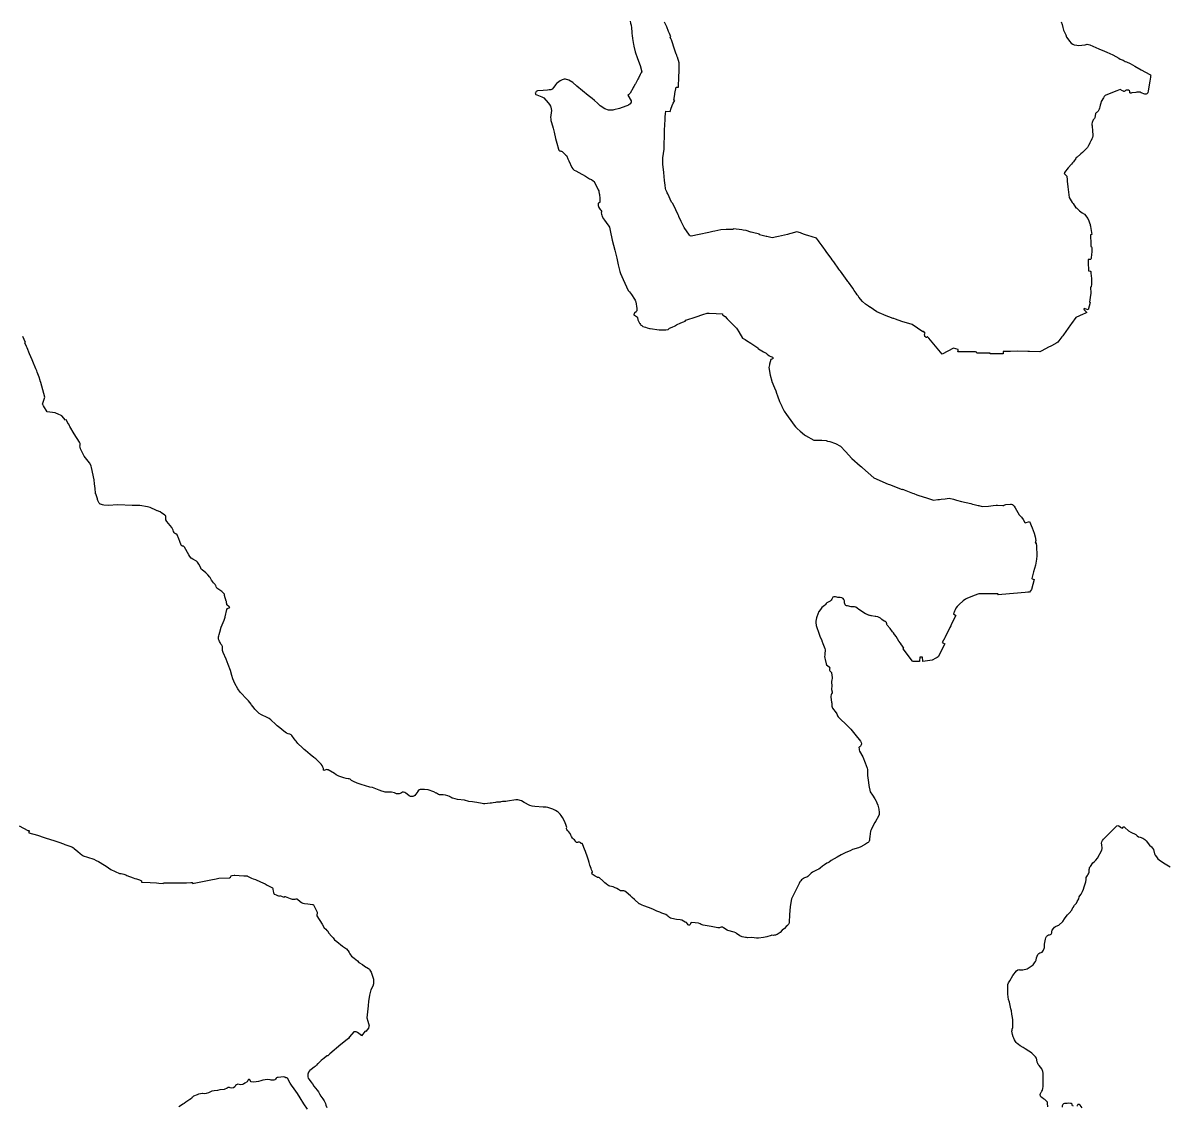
# Model space of a CAD drawing. Header units: inches. Extents: x 1341578 to 1502124, y 557203 to 748561.
# Drawn here: x 1455750 to 1460278, y 577115 to 581395 of the extents above; entities that cross this region are included whole.
import ezdxf

# ---------------------------------------------------------------- set-up
doc = ezdxf.new("R2010")
doc.units = ezdxf.units.IN
doc.header["$MEASUREMENT"] = 0
doc.layers.add('Zipcode', color=7, linetype='Continuous')

msp = doc.modelspace()

# ---------------------------------------------------------------- linework, layer by layer
at = {"layer": 'Zipcode'}
for points in [[(1458148.3, 581401.7), (1458150.2, 581393.3), (1458151.5, 581389.2), (1458153, 581385.9), (1458153.5, 581376), (1458155.3, 581358.8), (1458155.9, 581353.6), (1458156.8, 581345.1), (1458158.1, 581333.3), (1458162.3, 581309.9), (1458163.4, 581303.8), (1458163.7, 581302.4), (1458168.1, 581280.4), (1458177.2, 581253.8), (1458187.7, 581227.1), (1458194.3, 581202), (1458194, 581199.7), (1458193, 581198.1), (1458190.9, 581196.2), (1458190.6, 581196), (1458188.1, 581190.8), (1458181.3, 581176.4), (1458179.2, 581172.6), (1458169.2, 581153.5), (1458168.9, 581153), (1458163.8, 581144.1), (1458160.9, 581139.1), (1458160.8, 581138.9), (1458148.7, 581117.7), (1458144.8, 581113.6), (1458143.1, 581111.5), (1458141.9, 581110.7), (1458140.7, 581110), (1458140.1, 581109.4), (1458140.1, 581108.8), (1458152.2, 581087.1), (1458152.6, 581085.5), (1458152.5, 581084), (1458152.2, 581081.5), (1458152.2, 581080.8), (1458151.9, 581080.1), (1458151.5, 581079.3), (1458151.4, 581079), (1458148.9, 581074.9), (1458147.8, 581073.7), (1458143.4, 581070.6), (1458141.2, 581069.6), (1458140.1, 581069.1), (1458139.7, 581068.9), (1458131.3, 581065.3), (1458106.8, 581056.8), (1458083.9, 581051.3), (1458080.8, 581050.6), (1458074.7, 581049.5), (1458071.8, 581049.5), (1458065.8, 581049.7), (1458062.5, 581049.9), (1458048.4, 581055.8), (1458030.3, 581067.6), (1458025.6, 581072.2), (1458019.7, 581078), (1458008.5, 581088.3), (1457998.5, 581095.7), (1457982.4, 581107.7), (1457938.4, 581145.5), (1457922.7, 581158.8), (1457906.8, 581168.4), (1457893.7, 581172.6), (1457888, 581172.4), (1457884.3, 581171.5), (1457880.4, 581170), (1457877.3, 581168.8), (1457872.5, 581166.2), (1457866.8, 581162.5), (1457861.3, 581158), (1457857.3, 581154.8), (1457853.7, 581150.2), (1457847.8, 581141.6), (1457840.8, 581133.7), (1457838.6, 581131.9), (1457835.3, 581130.7), (1457829.1, 581130.2), (1457821.7, 581129.5), (1457805, 581128.1), (1457783.1, 581126.6), (1457780.3, 581125.7), (1457777.9, 581124.4), (1457775.5, 581121.3), (1457774.4, 581119.2), (1457774.1, 581117), (1457774.2, 581116), (1457774.4, 581114.8), (1457774.5, 581113.6), (1457775.7, 581111.5), (1457779.7, 581110.1), (1457799.9, 581103.1), (1457807.3, 581099.1), (1457824.2, 581078.9), (1457830, 581072), (1457833.6, 581066.1), (1457835.3, 581061.6), (1457836.8, 581055.3), (1457837.7, 581048.8), (1457836.6, 581039.3), (1457834.6, 581021), (1457834.7, 581016), (1457835.6, 581009.7), (1457837.8, 581001.9), (1457844.4, 580978.6), (1457848.1, 580963.4), (1457853.6, 580938.7), (1457858.9, 580919.5), (1457866.1, 580896.4), (1457867.4, 580892.2), (1457869.1, 580889.9), (1457872, 580888.8), (1457874.2, 580888.6), (1457877, 580888.5), (1457880, 580886.6), (1457889.6, 580877.5), (1457893.6, 580873.7), (1457896.8, 580870.8), (1457898.4, 580868), (1457902.8, 580858.2), (1457906.6, 580849.6), (1457918.6, 580823.6), (1457922.2, 580818.7), (1457924.5, 580815.9), (1457927.9, 580813.6), (1457934, 580809.9), (1457946.6, 580804.2), (1457972, 580789.3), (1457988.4, 580778.8), (1457995.6, 580775.5), (1458002.7, 580771.3), (1458005.2, 580768.8), (1458008.7, 580762.9), (1458021.8, 580735.7), (1458024.4, 580731.3), (1458024.7, 580730.9), (1458025.3, 580728.1), (1458026.9, 580720.1), (1458027, 580718.8), (1458028.7, 580699.4), (1458029.5, 580690.1), (1458029.2, 580686), (1458028.3, 580684.8), (1458028.1, 580684.7), (1458026.6, 580684.1), (1458022.8, 580682.7), (1458022.2, 580680), (1458022.3, 580672.8), (1458023.2, 580668.9), (1458024.5, 580665.1), (1458027, 580661.2), (1458029.9, 580657.8), (1458033.1, 580654.4), (1458034.9, 580651.6), (1458035.5, 580649.2), (1458035.3, 580647.2), (1458034.8, 580644.1), (1458035.8, 580639.3), (1458037, 580634.7), (1458038.7, 580630.5), (1458043.9, 580621.1), (1458047.3, 580615.3), (1458054.2, 580606.2), (1458064.6, 580591.9), (1458066.7, 580587.8), (1458068.8, 580581.7), (1458070.2, 580575.3), (1458078.1, 580537), (1458088.2, 580497), (1458095.9, 580465.4), (1458101.7, 580439.1), (1458107.5, 580413.3), (1458110, 580404.3), (1458120.9, 580380.7), (1458133.8, 580352.5), (1458140.9, 580337.9), (1458145.5, 580331.9), (1458153.4, 580322.1), (1458166, 580303.6), (1458168.2, 580299.6), (1458169.7, 580296.1), (1458170.6, 580292.6), (1458174.6, 580266.6), (1458175.3, 580258.4), (1458174.5, 580256.6), (1458174, 580255.3), (1458172.5, 580253.4), (1458167.5, 580249.7), (1458165.9, 580248.3), (1458164.9, 580247.7), (1458164, 580245.4), (1458163.5, 580242.6), (1458163.5, 580241.5), (1458164.1, 580240.6), (1458165.3, 580240.1), (1458169.4, 580237.6), (1458173.9, 580235.2), (1458175.6, 580233.9), (1458176.4, 580233.3), (1458176.7, 580232.6), (1458177.4, 580230.3), (1458179.3, 580221.7), (1458186.1, 580208.6), (1458186.3, 580208.2), (1458186.9, 580207.3), (1458189.2, 580203.8), (1458191.4, 580201.1), (1458194.2, 580199.2), (1458199.2, 580196), (1458209.1, 580192.6), (1458215.7, 580190.6), (1458225.1, 580187.7), (1458228.2, 580186.8), (1458263, 580181.9), (1458285.8, 580181.9), (1458289.4, 580181.9), (1458298.2, 580183.3), (1458298.5, 580183.5), (1458301.3, 580186.6), (1458304.7, 580189), (1458315.1, 580192.7), (1458326.1, 580198.1), (1458327.2, 580198.7), (1458332, 580201.4), (1458337.6, 580204.4), (1458343.3, 580207.6), (1458348.4, 580209.5), (1458359.9, 580213.7), (1458365.6, 580215.8), (1458368.8, 580220.1), (1458408.9, 580233.6), (1458436.4, 580242.6), (1458453.2, 580247.4), (1458460.6, 580248.6), (1458488, 580246.1), (1458513.3, 580244.9), (1458513.1, 580241.5), (1458517.4, 580239.4), (1458523.4, 580234.5), (1458532.4, 580225.6), (1458549.3, 580208.8), (1458567.7, 580190), (1458568.7, 580188.4), (1458571.3, 580184.4), (1458577.6, 580174.8), (1458593, 580149.9), (1458602.5, 580143.9), (1458607.9, 580140.4), (1458625.6, 580129.1), (1458653.4, 580110.5), (1458652.6, 580108.1), (1458656, 580106.7), (1458675.4, 580095.2), (1458686.3, 580090.1), (1458690.2, 580086.1), (1458696.8, 580081.2), (1458699.3, 580079.4), (1458699.4, 580079.3), (1458700.6, 580078.5), (1458708.7, 580075.2), (1458711.2, 580073.9), (1458712, 580072.9), (1458712.4, 580071.3), (1458712.3, 580068.8), (1458711.8, 580067.6), (1458711.2, 580067.1), (1458708.1, 580066), (1458705.4, 580065.3), (1458704.7, 580064.5), (1458699.6, 580046.8), (1458698.8, 580043.9), (1458697.2, 580038), (1458695.9, 580033), (1458702.1, 580002.6), (1458708.5, 579979.8), (1458708.8, 579978.6), (1458719.5, 579953.5), (1458724.2, 579940.7), (1458727.2, 579932.5), (1458730.9, 579921.4), (1458739.3, 579898.9), (1458748.4, 579880.5), (1458748.5, 579879.9), (1458756.7, 579861.3), (1458766.1, 579848.2), (1458790.2, 579814.7), (1458796.5, 579805.3), (1458801.4, 579799.5), (1458808.6, 579792.1), (1458819.7, 579781.3), (1458837.2, 579767), (1458841.4, 579764.4), (1458873.8, 579746.3), (1458905.5, 579745.9), (1458922.8, 579744.3), (1458928.1, 579742.9), (1458937, 579740.6), (1458960.2, 579732.7), (1458979.1, 579722.4), (1458999.2, 579701.2), (1459024.8, 579674.1), (1459057.5, 579645.2), (1459062, 579641.2), (1459066.7, 579637.1), (1459066.8, 579637), (1459111.3, 579598.1), (1459168, 579572.9), (1459172.8, 579570.9), (1459223.8, 579550.9), (1459225.1, 579552.9), (1459228.3, 579551.7), (1459231.5, 579550.4), (1459263.6, 579537.3), (1459268.9, 579535.2), (1459280.7, 579530.4), (1459309.6, 579521), (1459315, 579519.3), (1459318.8, 579518.1), (1459347.2, 579508.6), (1459364.5, 579511.4), (1459367.9, 579511.8), (1459370.7, 579512.2), (1459377.3, 579513.1), (1459392.7, 579515), (1459408.9, 579517.7), (1459426.5, 579512.6), (1459438.3, 579509.2), (1459457.6, 579503.6), (1459494.3, 579495.7), (1459501.6, 579494), (1459507.8, 579492.5), (1459524.1, 579488.6), (1459526.4, 579488), (1459539.6, 579484.5), (1459564.8, 579485.3), (1459582.1, 579487.5), (1459594.3, 579489.1), (1459595, 579489.1), (1459600, 579488.9), (1459620.6, 579488.1), (1459624.6, 579488.2), (1459626.6, 579488.9), (1459629.2, 579490.6), (1459633, 579492.2), (1459651, 579493.9), (1459654.4, 579493.5), (1459658.4, 579492), (1459658.5, 579491.9), (1459661.8, 579489.4), (1459665.6, 579485.2), (1459669.4, 579479.1), (1459674.9, 579469.4), (1459685.5, 579451.9), (1459695, 579442.3), (1459700.9, 579433.1), (1459707.2, 579420.8), (1459709.7, 579419.3), (1459726.1, 579424.6), (1459736.3, 579400.4), (1459744.5, 579378.3), (1459748.1, 579364.5), (1459750.7, 579349.9), (1459748.9, 579340.5), (1459752.1, 579340.3), (1459753.3, 579325.6), (1459753.9, 579318.9), (1459755.4, 579299.9), (1459755.2, 579289), (1459754.2, 579276.5), (1459749.7, 579252.9), (1459742.3, 579226), (1459740.8, 579220.7), (1459734.9, 579199.2), (1459736.3, 579198.8), (1459745, 579196), (1459734.6, 579155.9), (1459726.3, 579146.1), (1459719.1, 579145.5), (1459709.6, 579144.6), (1459617.6, 579136.2), (1459604.2, 579134.6), (1459601.7, 579138.7), (1459571, 579138.7), (1459566.1, 579138.7), (1459526.2, 579138.8), (1459507.5, 579131.9), (1459498.8, 579128.7), (1459494.9, 579127.2), (1459478.5, 579121.2), (1459473.6, 579118.7), (1459464.7, 579112), (1459448.7, 579096.6), (1459440.6, 579088.7), (1459435.8, 579082.5), (1459432.7, 579075.6), (1459430.6, 579071.1), (1459425.6, 579060.2), (1459435.2, 579053.6), (1459418.6, 579020), (1459415.3, 579013.1), (1459411.8, 579006.1), (1459392.9, 578968.3), (1459391.2, 578964.9), (1459381.9, 578946.4), (1459386.8, 578944.2), (1459391.7, 578941.8), (1459365.1, 578890.1), (1459361.6, 578888.1), (1459356.3, 578885), (1459342.4, 578877.1), (1459304.9, 578872.4), (1459304.9, 578872.4), (1459304.8, 578873.3), (1459304.8, 578873.3), (1459303.6, 578889), (1459302.7, 578888.9), (1459292.8, 578888.8), (1459292.2, 578873), (1459292.1, 578871.6), (1459291.8, 578871.6), (1459266.3, 578871.9), (1459264.2, 578872.6), (1459227.3, 578922.4), (1459228.9, 578924.1), (1459229.5, 578924.8), (1459224, 578931.9), (1459218.2, 578941.8), (1459217.5, 578942.6), (1459216.5, 578943.9), (1459209.9, 578952.2), (1459199.4, 578971.1), (1459194.3, 578977.7), (1459193.4, 578978.9), (1459189.1, 578984.4), (1459188.8, 578984.9), (1459188.4, 578985.3), (1459185.5, 578989.2), (1459176, 579002.1), (1459164.3, 579014.9), (1459162.7, 579017.6), (1459162.6, 579020.4), (1459162.4, 579021.5), (1459162, 579023.6), (1459160.9, 579026.4), (1459160, 579027.1), (1459158.5, 579028.3), (1459157.5, 579029.1), (1459157.1, 579029.3), (1459152.6, 579030.9), (1459143.3, 579038.1), (1459137.4, 579042.4), (1459132.1, 579046.1), (1459127.4, 579048.6), (1459118.8, 579049.8), (1459118.3, 579049.8), (1459116.3, 579050.1), (1459102.1, 579052.3), (1459100.5, 579052.5), (1459097.2, 579053.1), (1459095.7, 579053.3), (1459092.2, 579054.4), (1459090.3, 579054.9), (1459081.7, 579058.5), (1459078.6, 579059.8), (1459051.7, 579077.7), (1459051.6, 579077.8), (1459045.6, 579082.8), (1459040.3, 579086), (1459034.7, 579087.6), (1459033.5, 579087.6), (1459022.1, 579088.1), (1459021.3, 579088.1), (1459007.8, 579091.5), (1459003.2, 579092.1), (1459000.3, 579093.5), (1458997.9, 579095.8), (1458997.8, 579096.1), (1458996.7, 579099.5), (1458995.9, 579104.2), (1458994.8, 579111), (1458993.2, 579116.9), (1458989.6, 579121.1), (1458985.4, 579123.6), (1458978.4, 579125.3), (1458974.7, 579124.8), (1458969.6, 579124.4), (1458965.1, 579126.3), (1458959.8, 579127.5), (1458953.4, 579127.3), (1458950, 579126.3), (1458947.8, 579123.2), (1458946, 579118.1), (1458943.2, 579113.5), (1458938.9, 579110.2), (1458936.2, 579108.4), (1458925.1, 579103.5), (1458922.6, 579100.3), (1458920.7, 579096.4), (1458920, 579095.8), (1458916.9, 579093.1), (1458911, 579089.7), (1458906.4, 579085.1), (1458893.5, 579068.6), (1458892.8, 579067.7), (1458890.9, 579062.1), (1458885.1, 579044.9), (1458882.4, 579031.1), (1458882.2, 579023.7), (1458882.9, 579017.2), (1458883.4, 579013.4), (1458894.9, 578979.8), (1458898.5, 578971.4), (1458905.8, 578954.2), (1458906.2, 578953.2), (1458909.9, 578943.2), (1458918.1, 578923.5), (1458919, 578917.5), (1458919.2, 578913.4), (1458919.1, 578910.5), (1458918.3, 578907), (1458917.4, 578896.7), (1458917, 578892), (1458918, 578884.9), (1458918.7, 578879.6), (1458922.5, 578862.5), (1458924.6, 578858.8), (1458929.2, 578855.2), (1458934.5, 578851.1), (1458935.7, 578849.7), (1458936.8, 578848.4), (1458936.9, 578846.8), (1458937, 578845.7), (1458936.5, 578842.7), (1458936, 578839.6), (1458936.2, 578837.1), (1458937.7, 578835.1), (1458940.6, 578832.7), (1458941.8, 578831.5), (1458942.6, 578830.7), (1458944.5, 578826.6), (1458946.2, 578808.2), (1458946.3, 578804.5), (1458945.4, 578799.7), (1458944.4, 578792.6), (1458944.4, 578787.6), (1458945.1, 578778.9), (1458944.4, 578760.4), (1458944.9, 578758.3), (1458946, 578755.3), (1458946.4, 578752.5), (1458946.1, 578748.1), (1458944.7, 578743.7), (1458943.4, 578740), (1458941.6, 578735.3), (1458940.9, 578730.6), (1458944.3, 578711.6), (1458945.1, 578706.6), (1458945.3, 578701.3), (1458945.8, 578695.1), (1458948.6, 578687.3), (1458963, 578668.7), (1458965.2, 578664.5), (1458966.5, 578660.7), (1458967.4, 578657.3), (1458967.8, 578656.8), (1458970.3, 578653.5), (1458974.7, 578649.3), (1458976.9, 578647.2), (1459003.6, 578621.3), (1459020.1, 578604.8), (1459036, 578585.1), (1459058.4, 578557.6), (1459061.2, 578552.4), (1459062.2, 578546), (1459061.6, 578541.9), (1459060.3, 578539.5), (1459058.3, 578537), (1459055.9, 578535.2), (1459055, 578534.5), (1459053.6, 578533.3), (1459052.3, 578531.8), (1459053.2, 578527.3), (1459053.9, 578522.8), (1459054.9, 578517.5), (1459067.2, 578494.6), (1459077.1, 578471.4), (1459084.7, 578450.6), (1459086, 578444.9), (1459086.5, 578432.3), (1459086.2, 578421.4), (1459090.6, 578393.8), (1459091.9, 578381.7), (1459097, 578357), (1459098.8, 578352.5), (1459103.4, 578347), (1459106.1, 578343.2), (1459115.4, 578329.8), (1459120.9, 578320.4), (1459122.1, 578317.5), (1459123.8, 578313.7), (1459126.5, 578303.9), (1459130.9, 578288.6), (1459132.6, 578275.2), (1459132.3, 578271), (1459131.8, 578267.7), (1459124.1, 578250.6), (1459122.4, 578247.6), (1459118.7, 578240.9), (1459113.9, 578234.1), (1459100.2, 578206.4), (1459098.6, 578200.9), (1459095.8, 578180.9), (1459094.6, 578171.7), (1459094.2, 578166.5), (1459093.3, 578162.5), (1459091.3, 578158.8), (1459088.8, 578156.7), (1459086.4, 578154.9), (1459082.7, 578152.5), (1459078.1, 578150.1), (1459066.8, 578143.6), (1459065.4, 578142.6), (1459063.1, 578141), (1459059.7, 578139.1), (1459050.6, 578135.7), (1459027.4, 578128.8), (1459018, 578124.4), (1459000.9, 578117.4), (1458982.3, 578108.5), (1458966.5, 578099.3), (1458943, 578085), (1458935.3, 578079.4), (1458929.3, 578076.8), (1458925.2, 578075), (1458916.3, 578068.7), (1458908.2, 578063), (1458899.5, 578055.5), (1458893.5, 578051.9), (1458887.6, 578048.6), (1458869.1, 578039.2), (1458863.6, 578035.6), (1458852.7, 578024.6), (1458850.1, 578022.2), (1458846.1, 578020.2), (1458841.9, 578018.8), (1458837.9, 578017.2), (1458835.1, 578015.6), (1458833.2, 578014.4), (1458826, 578009.3), (1458822.4, 578005.6), (1458819.3, 578000.8), (1458816.2, 577994.5), (1458808.3, 577978.3), (1458796.6, 577955.7), (1458792.6, 577947.1), (1458786.7, 577934.4), (1458785, 577927.3), (1458780.9, 577902.7), (1458778.6, 577872), (1458776.5, 577840.2), (1458775.2, 577835.8), (1458773.4, 577832.5), (1458771.6, 577829.8), (1458769.9, 577828.2), (1458765.3, 577825.1), (1458757.9, 577817.5), (1458749.5, 577810.1), (1458741.1, 577800.8), (1458728.9, 577793.6), (1458726, 577791.9), (1458722.4, 577790.4), (1458721.2, 577790.2), (1458718.8, 577789.9), (1458714.5, 577789.8), (1458709, 577789.9), (1458706.3, 577789.7), (1458688.4, 577783.9), (1458676, 577781.5), (1458655.9, 577779.3), (1458655.6, 577779.3), (1458647.3, 577778.6), (1458629.7, 577781), (1458612, 577780.5), (1458608, 577781), (1458603.9, 577781.4), (1458597.6, 577782.4), (1458591.6, 577783.9), (1458582, 577787.8), (1458569.2, 577797.6), (1458565.9, 577799.2), (1458559.1, 577802.6), (1458534.9, 577809.2), (1458531.9, 577810.5), (1458517.4, 577819.6), (1458514.5, 577821.5), (1458508.3, 577822.3), (1458504.8, 577821.1), (1458502, 577819.7), (1458499.1, 577819.2), (1458494.6, 577819.7), (1458468.8, 577825.3), (1458437.1, 577830.4), (1458433.2, 577831.4), (1458429.8, 577833), (1458425.5, 577835.9), (1458418.1, 577838.2), (1458392.9, 577840.2), (1458390.3, 577839.8), (1458388.7, 577839), (1458386.6, 577835.6), (1458385.4, 577832.9), (1458384.4, 577830.9), (1458383.3, 577830), (1458382.3, 577829.7), (1458380.3, 577830.1), (1458378.1, 577831.6), (1458375, 577835.6), (1458370.9, 577840), (1458366, 577842.4), (1458352.7, 577849.2), (1458345.7, 577850.9), (1458332.1, 577851.8), (1458313.7, 577856), (1458307.8, 577857.5), (1458303.7, 577859.9), (1458298.6, 577865.3), (1458297.9, 577865.9), (1458295, 577868.3), (1458289, 577872.7), (1458273.6, 577878), (1458265.6, 577881), (1458254.5, 577885.2), (1458240.3, 577892.3), (1458231.7, 577896.5), (1458221.7, 577899.7), (1458202.7, 577906.5), (1458196.1, 577909.7), (1458191.4, 577911.2), (1458185.5, 577914.3), (1458184.3, 577914.9), (1458165.6, 577931.5), (1458156.4, 577939.4), (1458150, 577945.9), (1458142, 577952.4), (1458141, 577953.2), (1458133, 577960.5), (1458128.1, 577963.8), (1458123.5, 577965.3), (1458119.3, 577965.5), (1458111.1, 577965.6), (1458107.1, 577967.7), (1458102.5, 577970.8), (1458095.5, 577975.2), (1458086.3, 577978.8), (1458081.1, 577980.9), (1458068.6, 577984.5), (1458064.9, 577985.7), (1458060, 577988.6), (1458054.1, 577993.5), (1458049.1, 577997.7), (1458040.4, 578005), (1458028, 578017.2), (1458025.2, 578018.2), (1458022.7, 578018.4), (1458021.2, 578018.3), (1458019.6, 578018.6), (1458017.8, 578019.1), (1458009.9, 578023.7), (1457998.4, 578032.2), (1457996.7, 578036.5), (1457996.9, 578037.3), (1457997.4, 578038), (1457998.2, 578038.4), (1457999.2, 578038.7), (1458000.1, 578039.1), (1458000.1, 578039.7), (1457999.6, 578040.6), (1457996.3, 578048.4), (1457994.2, 578053.9), (1457989.7, 578066.8), (1457986.9, 578077.7), (1457984.5, 578087.5), (1457980, 578098.7), (1457971.8, 578120.6), (1457968.3, 578130.1), (1457965.7, 578137.3), (1457960.2, 578151.1), (1457958.8, 578152.6), (1457957.5, 578153), (1457955.1, 578153.1), (1457953.3, 578153.7), (1457952.1, 578155), (1457949.2, 578157.8), (1457947, 578158.7), (1457945.5, 578158.6), (1457943.5, 578157.9), (1457940.9, 578156.9), (1457939.3, 578156.5), (1457937.1, 578156.7), (1457935.8, 578157.3), (1457934.3, 578158.7), (1457932.3, 578162.1), (1457928.6, 578167), (1457925.4, 578169.5), (1457921.2, 578173.7), (1457916.9, 578180.5), (1457915, 578186.1), (1457911.4, 578192.3), (1457905.2, 578200.2), (1457901.3, 578204.7), (1457898.5, 578208.6), (1457897.5, 578211.1), (1457897.7, 578213.6), (1457898, 578215.7), (1457897.7, 578220.3), (1457896.3, 578224.4), (1457894.9, 578227.8), (1457892.1, 578234.4), (1457888.4, 578244), (1457881.3, 578256.1), (1457876.7, 578263.7), (1457872.3, 578268.9), (1457864.5, 578276.9), (1457860.5, 578279.6), (1457853.7, 578282.8), (1457843, 578288.4), (1457823.4, 578294.8), (1457816.6, 578295.8), (1457805.3, 578296.3), (1457771.5, 578299), (1457761, 578299.8), (1457752.4, 578302.4), (1457729.7, 578314.3), (1457719.5, 578321.2), (1457704.9, 578325.5), (1457697.1, 578325.3), (1457664.4, 578319.5), (1457657.5, 578318.5), (1457643.8, 578318.9), (1457638.2, 578317.8), (1457635.7, 578316.3), (1457633.8, 578315.5), (1457632.1, 578315.4), (1457628.8, 578316), (1457627.4, 578316.3), (1457623.6, 578316.6), (1457621.3, 578316.1), (1457616.2, 578315.1), (1457607.8, 578313.6), (1457601.1, 578312.5), (1457595.8, 578311.6), (1457574.7, 578309.9), (1457573.8, 578309.8), (1457568.9, 578309.6), (1457563.7, 578310.1), (1457542.9, 578314.3), (1457533.6, 578316.6), (1457525.3, 578317.2), (1457511.2, 578319.3), (1457494.9, 578323.3), (1457467.3, 578327.1), (1457448.1, 578332.3), (1457446.1, 578332.3), (1457444, 578332.9), (1457442.3, 578333.9), (1457439.6, 578335.6), (1457435.7, 578338.6), (1457428.6, 578341.7), (1457419.4, 578344.2), (1457409.6, 578344.5), (1457404.2, 578344.7), (1457403.4, 578344.7), (1457399.2, 578345.1), (1457395.7, 578345.6), (1457391.7, 578346.9), (1457387.7, 578349), (1457384.2, 578351.1), (1457382.4, 578352.1), (1457373.1, 578356.9), (1457350.3, 578364.5), (1457336.3, 578365.9), (1457319.5, 578366.1), (1457316, 578365), (1457315.4, 578364.9), (1457312.9, 578362.9), (1457310.4, 578359.4), (1457309.4, 578357.8), (1457297.8, 578342.2), (1457294.6, 578339.3), (1457290.7, 578338.2), (1457286.9, 578338), (1457283.7, 578338.1), (1457280.9, 578338.7), (1457275.7, 578341.3), (1457267.3, 578347.4), (1457263, 578351.4), (1457259, 578354.1), (1457253.2, 578355.7), (1457249.9, 578355.4), (1457245.3, 578353.5), (1457240.2, 578350.8), (1457235.8, 578349.2), (1457232.3, 578348.6), (1457230.1, 578348.5), (1457226, 578349), (1457218.3, 578352.6), (1457206, 578355), (1457180.4, 578355.8), (1457173, 578357.6), (1457168.1, 578359.1), (1457157.1, 578364), (1457130.3, 578373.4), (1457120.4, 578375.4), (1457086.1, 578385.6), (1457070.4, 578391.1), (1457055.2, 578398), (1457047.7, 578401.8), (1457045.4, 578403.9), (1457042.7, 578406.4), (1457039.2, 578407.9), (1457034.6, 578408.6), (1457027.1, 578409.6), (1457017.7, 578411.7), (1456997.9, 578418.7), (1456994.6, 578419.5), (1456987.8, 578423.9), (1456980.1, 578429.9), (1456956.3, 578443.3), (1456952.8, 578444.4), (1456948.7, 578444.9), (1456940.2, 578441.6), (1456938.2, 578441.8), (1456937.2, 578442.5), (1456936.9, 578444.6), (1456936.9, 578445), (1456936.8, 578447.5), (1456936.7, 578448.5), (1456935.7, 578451.3), (1456934.3, 578454.2), (1456933.1, 578457.7), (1456931.6, 578460.9), (1456928.6, 578465.7), (1456923.1, 578472), (1456907.5, 578486.9), (1456899.7, 578492.8), (1456884.4, 578503.9), (1456866.7, 578519.9), (1456861.4, 578524.6), (1456855, 578530.9), (1456835.9, 578548.2), (1456831.6, 578552.8), (1456828.7, 578556.6), (1456825.5, 578560.5), (1456822.6, 578564.8), (1456821.9, 578565.8), (1456812.4, 578579.7), (1456810.2, 578581.8), (1456807.4, 578582.9), (1456803.7, 578584.2), (1456798.2, 578586), (1456790.7, 578588.5), (1456780.3, 578596.8), (1456765, 578610), (1456759.6, 578614.2), (1456754.5, 578618), (1456748.5, 578622.5), (1456729.5, 578641.8), (1456722.7, 578646.3), (1456716.9, 578649.5), (1456715.3, 578650.3), (1456692.6, 578661), (1456683.2, 578665.8), (1456665.7, 578683.2), (1456662.9, 578688), (1456653.5, 578700.8), (1456652.1, 578702.7), (1456640.9, 578716.3), (1456637.6, 578720.1), (1456622.9, 578734.8), (1456620.9, 578737), (1456616.8, 578741.5), (1456608.7, 578750.4), (1456598.4, 578764.4), (1456587.4, 578785.3), (1456578.7, 578802.7), (1456574.9, 578816.9), (1456569.7, 578836.1), (1456560.8, 578860.5), (1456552.3, 578880.9), (1456541.5, 578907.2), (1456538.4, 578914.9), (1456538.3, 578919.5), (1456538.4, 578925.4), (1456538.1, 578930.5), (1456538.1, 578931.6), (1456537.1, 578934), (1456536.1, 578936.6), (1456531.9, 578940.9), (1456528.9, 578946.9), (1456526.8, 578951.1), (1456524.9, 578954.9), (1456522.4, 578959.5), (1456522.1, 578963.1), (1456522.5, 578968.9), (1456524, 578973.8), (1456525.6, 578979), (1456528, 578987.7), (1456533.6, 579007.5), (1456544.4, 579035.7), (1456548.9, 579047.1), (1456549.2, 579048.6), (1456556, 579077.8), (1456558.6, 579081), (1456567.5, 579084.9), (1456564.2, 579088), (1456555.9, 579095.8), (1456555.3, 579099), (1456554.6, 579104.1), (1456553.8, 579108.9), (1456553.4, 579110.3), (1456546.5, 579133), (1456545.7, 579137.3), (1456542.5, 579142.4), (1456535.2, 579148.8), (1456516.3, 579161.6), (1456513.1, 579166.4), (1456511.5, 579171.9), (1456511.1, 579172.9), (1456509.7, 579176.2), (1456504.2, 579180.9), (1456502.1, 579182.7), (1456499.7, 579186.2), (1456495.5, 579193.3), (1456489.7, 579203.5), (1456488.9, 579205), (1456488.6, 579205.2), (1456479.8, 579214.2), (1456472.2, 579222), (1456457.5, 579234.1), (1456454.5, 579237.1), (1456451.1, 579244.3), (1456444.7, 579257), (1456439.9, 579264.2), (1456436.1, 579268.3), (1456420.8, 579276.5), (1456414.9, 579280.5), (1456409.6, 579286.1), (1456404.7, 579293.1), (1456388.1, 579322.9), (1456383.8, 579327.1), (1456381.8, 579327.8), (1456380.1, 579328), (1456378.7, 579328.2), (1456376.8, 579328.8), (1456375.9, 579329.9), (1456375.3, 579332), (1456369.9, 579345.4), (1456365.3, 579356.3), (1456358.7, 579372.1), (1456353.9, 579376.4), (1456353.7, 579376.4), (1456349.1, 579378.7), (1456346.9, 579381), (1456344.9, 579385), (1456343, 579391), (1456340.6, 579396.3), (1456338.2, 579401.5), (1456317.8, 579425.5), (1456314.9, 579430.9), (1456314.4, 579436.4), (1456314.2, 579441.3), (1456314.1, 579445), (1456312.6, 579448.7), (1456311, 579450), (1456308.6, 579451.9), (1456299.3, 579458.1), (1456292.3, 579462.7), (1456281.9, 579466.9), (1456280.1, 579467.7), (1456277.3, 579469), (1456252.4, 579480.2), (1456242.2, 579483.2), (1456212.1, 579487.8), (1456181.1, 579488.6), (1456124.6, 579490.6), (1456086.5, 579488.6), (1456070, 579490.1), (1456064.3, 579491.1), (1456057, 579493.1), (1456054.9, 579493.9), (1456052.2, 579495.9), (1456050.6, 579497.8), (1456046.4, 579508.5), (1456045, 579512), (1456044.9, 579512.3), (1456044.1, 579514.4), (1456037.3, 579534.2), (1456037.3, 579534.4), (1456037.2, 579534.8), (1456036.7, 579538.2), (1456036.6, 579538.8), (1456035.5, 579553.4), (1456035.4, 579555.3), (1456033.2, 579573.3), (1456031.7, 579589.9), (1456021.3, 579638.1), (1456019.9, 579643), (1456019.6, 579644.3), (1456012.3, 579657.3), (1455991.6, 579683.5), (1455976.9, 579711.9), (1455975.6, 579718.5), (1455975.3, 579723.3), (1455975.6, 579727), (1455975.9, 579729.9), (1455976.1, 579733.2), (1455972.8, 579738.5), (1455952.8, 579771.6), (1455935.7, 579800.6), (1455934.4, 579803), (1455930.7, 579809.3), (1455930.6, 579809.4), (1455920.4, 579826.8), (1455918.3, 579825.3), (1455903.5, 579842.1), (1455903.1, 579842.3), (1455898.9, 579844.6), (1455892.3, 579848.3), (1455877.7, 579854.2), (1455845.2, 579857.8), (1455831.7, 579881.3), (1455828, 579887.8), (1455827.4, 579888.8), (1455836.1, 579916.7), (1455820.3, 579974.7), (1455818.6, 579981.1), (1455818.5, 579981.5), (1455814.6, 579995.7), (1455806.8, 580014.6), (1455806.7, 580014.8), (1455804.4, 580020.6), (1455801.4, 580028.1), (1455789.3, 580056.7), (1455786.2, 580064.1), (1455776.2, 580087.5), (1455766.4, 580110.8), (1455764.3, 580115.8), (1455757.9, 580131), (1455760.5, 580132.4), (1455750, 580155.2), (1455749.5, 580156.4)], [(1459851.8, 581399.2), (1459854.8, 581389), (1459858.4, 581376.8), (1459860.9, 581366.6), (1459869.5, 581347.5), (1459872.7, 581338.1), (1459877.6, 581331.6), (1459884, 581323.1), (1459891.2, 581315.4), (1459896.9, 581310.7), (1459902.8, 581308.2), (1459912.9, 581306.4), (1459921.4, 581306.2), (1459944.9, 581307.6), (1459945.9, 581308), (1459950.4, 581309.6), (1459954.5, 581310.4), (1459964, 581308.6), (1460000.2, 581292.8), (1460022.8, 581283.2), (1460031.6, 581279.5), (1460055.8, 581268.2), (1460079.1, 581255.5), (1460084.7, 581252), (1460096.8, 581247.1), (1460104.2, 581243), (1460109.5, 581241), (1460123.5, 581234.9), (1460141.7, 581224.5), (1460166.9, 581209), (1460202, 581191.5), (1460204.5, 581189.2), (1460204.9, 581187.1), (1460204.6, 581184.7), (1460204.2, 581180.5), (1460201.5, 581164.9), (1460194.8, 581126.3), (1460193.5, 581118.5), (1460192.6, 581116.6), (1460189.9, 581114.4), (1460187.3, 581113.5), (1460183.7, 581113.5), (1460181.2, 581113.9), (1460168, 581118.1), (1460162.8, 581120.7), (1460159.2, 581121.6), (1460155, 581121.6), (1460150.1, 581120.6), (1460146.1, 581119.3), (1460130.9, 581118), (1460127.8, 581117.6), (1460125.5, 581117.6), (1460123.1, 581118.5), (1460122.1, 581119.5), (1460121.9, 581120.5), (1460122, 581121.7), (1460122.3, 581123.3), (1460122.4, 581124.3), (1460120.8, 581126.8), (1460116.7, 581128.6), (1460112, 581129.3), (1460108.1, 581128.6), (1460105.1, 581127.3), (1460102.8, 581125.3), (1460100.5, 581124.2), (1460098.8, 581124.1), (1460097, 581124.5), (1460094.1, 581126.4), (1460084.4, 581132), (1460071.1, 581127.1), (1460054.7, 581120.3), (1460025.8, 581107.9), (1460021.3, 581104.2), (1460018, 581099.4), (1460009.6, 581083.8), (1460007.5, 581078.3), (1460005, 581070), (1460003.6, 581063.1), (1460002.9, 581058.6), (1460002, 581054.5), (1459996.9, 581045.9), (1459993.5, 581042.6), (1459991.4, 581041), (1459989.4, 581039.8), (1459988.4, 581038.7), (1459987.4, 581036.6), (1459984.1, 581019.7), (1459982.8, 581016.9), (1459981.2, 581015.3), (1459979.2, 581013.8), (1459977.9, 581012.5), (1459973.8, 581001.2), (1459972.9, 580996.1), (1459973, 580992.7), (1459973.4, 580988.4), (1459973.8, 580984), (1459975.7, 580971.6), (1459975.9, 580949.1), (1459975.6, 580942.6), (1459972.6, 580937.4), (1459968, 580927.5), (1459967.5, 580926.5), (1459965, 580921.2), (1459964.6, 580920.3), (1459958.9, 580911.1), (1459955.8, 580902.2), (1459935.3, 580883.1), (1459929, 580877.2), (1459927.6, 580875.9), (1459914.6, 580863.8), (1459910.4, 580863.2), (1459909, 580858.5), (1459899.6, 580845.9), (1459896.4, 580842.1), (1459892, 580837.1), (1459879.1, 580822.1), (1459864.4, 580803.8), (1459863.9, 580800.7), (1459863.7, 580799.4), (1459866.9, 580795.8), (1459874.2, 580788.9), (1459874.8, 580775.2), (1459875, 580770.4), (1459875, 580769.8), (1459877.9, 580746.8), (1459883.3, 580704.5), (1459895, 580685.8), (1459898.2, 580680.9), (1459908.9, 580664), (1459912.3, 580664.5), (1459924.3, 580652.9), (1459929.3, 580648.1), (1459933.8, 580643.8), (1459943.5, 580639.2), (1459956.9, 580622.2), (1459961, 580612.7), (1459965, 580601.2), (1459965.3, 580599.5), (1459965.9, 580596.6), (1459966, 580595.6), (1459966.7, 580591.5), (1459966.9, 580590.2), (1459972.7, 580559.1), (1459966.9, 580557.7), (1459968.6, 580520.3), (1459968.9, 580514.7), (1459969, 580511), (1459971.8, 580510), (1459972.3, 580507.4), (1459972.7, 580496.8), (1459971.9, 580487.6), (1459971.5, 580482.3), (1459969.9, 580463.5), (1459969.1, 580461.9), (1459967.4, 580460.6), (1459958.3, 580460.6), (1459957.5, 580454.1), (1459957.8, 580446.4), (1459958, 580441.3), (1459958.8, 580422.8), (1459959, 580416), (1459959.7, 580414.8), (1459965.6, 580414.3), (1459966.7, 580414.2), (1459968.1, 580413), (1459968.1, 580408.8), (1459970.5, 580392.3), (1459970.7, 580388.2), (1459970.7, 580387.5), (1459970.8, 580378.3), (1459970.8, 580377.3), (1459971.2, 580360.6), (1459970.5, 580354.3), (1459969.8, 580352.7), (1459967, 580351), (1459967.1, 580349.6), (1459967.5, 580343.1), (1459967.9, 580335.2), (1459968.2, 580329.3), (1459968.4, 580325.1), (1459967.6, 580319.7), (1459967.5, 580318.9), (1459963.2, 580291.2), (1459966.4, 580290.4), (1459958.6, 580261.4), (1459942.6, 580266.3), (1459941.3, 580262.6), (1459952.3, 580250.6), (1459944.2, 580246.9), (1459938.9, 580244.4), (1459909.5, 580230.6), (1459892.1, 580206.7), (1459888.4, 580201.5), (1459860.4, 580163), (1459857.5, 580159), (1459853.9, 580154.1), (1459838.7, 580133.3), (1459838.3, 580133.1), (1459838, 580132.9), (1459834.6, 580130.8), (1459813, 580119.4), (1459807.6, 580116.6), (1459803.6, 580114.5), (1459772.1, 580098.2), (1459767.2, 580095.7), (1459726.5, 580097), (1459720.3, 580097.1), (1459679.2, 580097.6), (1459651, 580097.1), (1459644.8, 580096.9), (1459622.9, 580096.5), (1459622.2, 580096.5), (1459622.4, 580087.8), (1459622.4, 580086.9), (1459596.3, 580086.8), (1459590.7, 580086.8), (1459570.9, 580086.8), (1459570.7, 580087.5), (1459570.3, 580089.4), (1459554.7, 580089.7), (1459542.1, 580090), (1459539.7, 580090), (1459538.4, 580090.1), (1459518, 580089.9), (1459517.5, 580094.6), (1459512.9, 580094.7), (1459508, 580094.7), (1459487.8, 580094.9), (1459443.4, 580095.7), (1459444.1, 580099.4), (1459445.1, 580104.9), (1459425.4, 580109.5), (1459381.4, 580086.7), (1459342.2, 580134), (1459328.7, 580148.9), (1459324.8, 580153.1), (1459323.2, 580154.9), (1459322.2, 580154), (1459319.7, 580151.9), (1459317.7, 580152.4), (1459316.9, 580152.8), (1459316.2, 580153.2), (1459314.9, 580154.1), (1459313.1, 580156.2), (1459312.4, 580159.1), (1459311.7, 580161.4), (1459311.4, 580162.6), (1459311.5, 580163.8), (1459314.1, 580168.4), (1459307.2, 580176.6), (1459305, 580173.9), (1459262.3, 580202.8), (1459222, 580215.5), (1459196.5, 580224.2), (1459189.8, 580226.5), (1459188, 580227.1), (1459153.4, 580240.4), (1459147.7, 580243), (1459142.1, 580245.5), (1459123.8, 580253.8), (1459097.3, 580271.2), (1459095.7, 580272.3), (1459090.7, 580275.6), (1459078.5, 580283.6), (1459066.9, 580294.6), (1459052.4, 580311.5), (1459048.9, 580316.4), (1459046, 580320.4), (1459040.9, 580327.4), (1459034.1, 580337.4), (1459028, 580346.2), (1459011.4, 580369.9), (1459008.9, 580373.2), (1459006, 580377.2), (1458979.3, 580414), (1458977.1, 580417), (1458973.6, 580421.9), (1458953.1, 580450.2), (1458947, 580458.7), (1458942.7, 580464.7), (1458925.8, 580488), (1458917.5, 580499.6), (1458914.1, 580504.3), (1458907.1, 580514), (1458895.3, 580530.4), (1458892.4, 580534.4), (1458885.4, 580544), (1458850.2, 580555.1), (1458845.8, 580556.5), (1458837.9, 580559), (1458826.4, 580563.1), (1458821.4, 580564.8), (1458807.3, 580569.8), (1458783.5, 580563.1), (1458778.2, 580561.6), (1458770, 580559.3), (1458734.4, 580551), (1458728.5, 580549.6), (1458710.3, 580545.4), (1458694.4, 580549), (1458688.5, 580550.3), (1458686, 580550.8), (1458659.3, 580557.5), (1458659.5, 580560.5), (1458632.5, 580566.7), (1458626.2, 580568.2), (1458625.1, 580568.5), (1458607.2, 580574.1), (1458595.1, 580575.9), (1458589.6, 580576.8), (1458556.5, 580581.8), (1458555.4, 580578.9), (1458534, 580578.2), (1458527.5, 580578), (1458507.4, 580577.5), (1458482.6, 580571.8), (1458475, 580570.1), (1458459, 580566.5), (1458421.2, 580558.3), (1458390.3, 580552.3), (1458385.4, 580553.4), (1458383.5, 580556), (1458361.6, 580586.1), (1458350.5, 580610.3), (1458341.3, 580630), (1458340.9, 580631), (1458338.2, 580636.4), (1458328.6, 580656), (1458317.3, 580681.2), (1458312.4, 580686.8), (1458297.3, 580719.3), (1458295.2, 580723.8), (1458294.7, 580724.9), (1458290.2, 580735.2), (1458288.7, 580741.1), (1458286.9, 580753.8), (1458285, 580772.5), (1458283.1, 580788.4), (1458281.2, 580803.8), (1458281.1, 580804.6), (1458278.2, 580835), (1458278, 580844.1), (1458278.2, 580851.7), (1458278.2, 580855.9), (1458278.3, 580861.4), (1458282.4, 580896.4), (1458283, 580909.2), (1458283.4, 580918), (1458283.7, 580923.1), (1458284.5, 580940.1), (1458284.3, 580966.6), (1458284.7, 580973.1), (1458285.8, 580989.2), (1458285.8, 580989.3), (1458287.4, 581015.7), (1458287.5, 581023.7), (1458288.8, 581035.8), (1458290.2, 581046), (1458306.1, 581044.6), (1458310.5, 581058.2), (1458313.1, 581064.3), (1458314.7, 581068), (1458318.7, 581077.3), (1458324.9, 581088.3), (1458320.9, 581089.9), (1458325, 581111.9), (1458325.8, 581116.1), (1458330.6, 581141.5), (1458339.4, 581140.3), (1458340.2, 581159.4), (1458340.4, 581164.7), (1458341.4, 581183.1), (1458342.8, 581202.8), (1458342.8, 581208.9), (1458342.7, 581214.5), (1458342.6, 581226.4), (1458341.8, 581237.5), (1458335.3, 581259.9), (1458334.8, 581261.3), (1458332.7, 581266.4), (1458331.4, 581269.5), (1458329.9, 581271.3), (1458325.6, 581287.3), (1458311.7, 581327.5), (1458310.8, 581329.5), (1458307.1, 581338.8), (1458310, 581340.1), (1458304.6, 581352.4), (1458303, 581356.1), (1458300.8, 581361), (1458293, 581379), (1458284.7, 581398.2)], [(1455734.8, 578222.1), (1455769.1, 578203.9), (1455771.6, 578204.2), (1455773.3, 578203.5), (1455774, 578202.6), (1455774.1, 578201.3), (1455773.9, 578198.1), (1455773.7, 578195), (1455807.6, 578185.3), (1455833.7, 578177), (1455862.8, 578167.4), (1455868.3, 578165.6), (1455891.3, 578158.1), (1455910.3, 578151.2), (1455916, 578149.1), (1455943.4, 578139.2), (1455947.2, 578136.7), (1455947.5, 578136.5), (1455947.7, 578136.4), (1455948.6, 578135.8), (1455949.2, 578135.3), (1455949.4, 578135.1), (1455952.7, 578132.6), (1455967.4, 578120.6), (1455976.4, 578113.3), (1455982.3, 578108.5), (1455986, 578105.7), (1455987.9, 578104.1), (1456004.8, 578098.5), (1456030, 578090.3), (1456039.7, 578085.8), (1456048.3, 578081.3), (1456072.4, 578066.9), (1456078.3, 578062.7), (1456096.6, 578049.7), (1456130.9, 578034.8), (1456138.1, 578034.6), (1456148.8, 578031.3), (1456156.2, 578028.4), (1456160.9, 578026.6), (1456184.9, 578017.2), (1456192.6, 578014.7), (1456199.1, 578012.6), (1456210.8, 578008.9), (1456217.9, 578004.9), (1456218.1, 578000.1), (1456252, 577999.1), (1456278, 577997.1), (1456287.1, 577996.4), (1456304.5, 577995.1), (1456305, 577997.5), (1456308.4, 577997.5), (1456315.9, 577997.4), (1456326.1, 577997.4), (1456357.3, 577997.1), (1456386.8, 577997.6), (1456396, 577997.8), (1456413.4, 577998.1), (1456419.3, 577998.2), (1456420.3, 577995), (1456492.6, 578009.2), (1456513.7, 578013.6), (1456518.5, 578014.6), (1456523.9, 578015.7), (1456565.9, 578016.8), (1456569.4, 578019.7), (1456573.1, 578025), (1456576.1, 578026.1), (1456584.2, 578027.2), (1456586.5, 578027.1), (1456603.7, 578026.4), (1456622.5, 578025.6), (1456632.8, 578024.8), (1456635.4, 578024.4), (1456637.7, 578023.3), (1456653.1, 578016.2), (1456659.4, 578013.2), (1456668.5, 578010.3), (1456688.6, 578001.3), (1456706.6, 577993.6), (1456715.2, 577988.6), (1456727.9, 577981.3), (1456735.2, 577977.2), (1456736.8, 577975.2), (1456737.8, 577971), (1456738.6, 577965.9), (1456739.9, 577958.3), (1456741.1, 577954.6), (1456742.7, 577952.8), (1456744.3, 577952), (1456750.2, 577949.5), (1456755, 577947.5), (1456762.4, 577944.3), (1456764.1, 577947.4), (1456782.2, 577940.2), (1456785, 577943.5), (1456786.2, 577942.8), (1456805, 577935.4), (1456810.2, 577933.5), (1456813.6, 577932.8), (1456818.8, 577932.8), (1456825.7, 577933.2), (1456829.8, 577933.5), (1456832.6, 577933.5), (1456834.6, 577932.7), (1456845.4, 577923.3), (1456850.1, 577919.5), (1456856.2, 577916.8), (1456862.5, 577915.7), (1456875.5, 577914.3), (1456893.5, 577912.3), (1456895.8, 577912.1), (1456897.7, 577910.3), (1456908.5, 577888.9), (1456912, 577882), (1456911.3, 577867.5), (1456931.9, 577833.5), (1456940.2, 577819.8), (1456946.2, 577813.8), (1456951, 577808.8), (1456952.6, 577807.3), (1456958.8, 577799.1), (1456968.5, 577786.4), (1456975.1, 577779.8), (1456981.2, 577772.6), (1456990.5, 577764.9), (1457011.9, 577747.5), (1457027.9, 577736.3), (1457033.1, 577730.6), (1457034.9, 577728.2), (1457038.9, 577722.2), (1457041.5, 577717.2), (1457044.6, 577712.8), (1457048.5, 577708.2), (1457057.8, 577700), (1457071.6, 577689), (1457077.4, 577682.4), (1457090.9, 577674.5), (1457099.5, 577668.6), (1457115.1, 577658.5), (1457118.7, 577655.7), (1457120.9, 577651.9), (1457125.3, 577643.8), (1457132.6, 577624.8), (1457134.3, 577616.4), (1457135, 577608.2), (1457135.2, 577601.9), (1457135, 577598.4), (1457131.9, 577588.5), (1457124.9, 577574.7), (1457121.2, 577564.5), (1457120, 577558.3), (1457119.2, 577553.7), (1457117.4, 577544.1), (1457115, 577529.8), (1457113.5, 577511), (1457109.3, 577475.2), (1457108.3, 577463.8), (1457111.9, 577451.3), (1457117.3, 577432.2), (1457117.9, 577431.8), (1457116.7, 577429.5), (1457115.5, 577422.5), (1457104.2, 577410.1), (1457101.7, 577411.8), (1457087.7, 577393.2), (1457087.2, 577393.7), (1457071.2, 577405.9), (1457067, 577409.1), (1457056.6, 577408.6), (1457039.7, 577388.4), (1457036.2, 577382.6), (1457031.1, 577378.5), (1457006.1, 577358.6), (1456962.7, 577321.1), (1456954, 577313.4), (1456950.1, 577313.3), (1456949.2, 577312.6), (1456938.6, 577303.9), (1456935, 577300.9), (1456928.5, 577294.9), (1456920.2, 577287.3), (1456914.8, 577282.3), (1456914.1, 577281.7), (1456909.2, 577277.1), (1456903.9, 577272.3), (1456903, 577271.5), (1456902.1, 577270.8), (1456900.1, 577269.2), (1456888.5, 577259.8), (1456883.6, 577255.9), (1456881.8, 577254.4), (1456877.7, 577249.6), (1456876.8, 577247), (1456876.2, 577245.3), (1456875.8, 577241.9), (1456875.4, 577239.6), (1456875.1, 577234.8), (1456875.2, 577230.7), (1456876.8, 577226.2), (1456880.5, 577220.3), (1456887.8, 577210.7), (1456893.5, 577203), (1456899.6, 577193.9), (1456912.8, 577178.5), (1456917.6, 577171.5), (1456921.5, 577163.4), (1456926.4, 577154.1), (1456926.5, 577153.9), (1456934.7, 577143.7), (1456939.7, 577136.3), (1456944.7, 577126.1), (1456947.1, 577118.6), (1456949.9, 577109.1)], [(1459799.3, 577112.7), (1459798.2, 577117.5), (1459798, 577120.4), (1459797.6, 577124.1), (1459797.4, 577127.2), (1459797.3, 577127.5), (1459796.7, 577130.3), (1459795.6, 577131.7), (1459794.5, 577133.3), (1459791, 577137.2), (1459786.7, 577140.9), (1459781, 577144.4), (1459775.2, 577148.6), (1459771.6, 577152.2), (1459769.6, 577155.5), (1459769, 577158.1), (1459768.8, 577161.5), (1459769.9, 577165.6), (1459772.4, 577170.4), (1459773.8, 577172.2), (1459775, 577173.7), (1459777.9, 577178.4), (1459779.4, 577184.8), (1459780.1, 577193.1), (1459780.1, 577205.7), (1459780.4, 577238.2), (1459780.2, 577245), (1459779, 577251.3), (1459775, 577262.8), (1459764.2, 577275.5), (1459761, 577279.2), (1459758.6, 577284), (1459757, 577288.9), (1459755.2, 577297.5), (1459753.5, 577304.2), (1459750.4, 577309.5), (1459746.3, 577314.4), (1459735, 577324.7), (1459730.1, 577328.5), (1459723.2, 577332.2), (1459708.6, 577341.3), (1459700.8, 577346.6), (1459689.7, 577353.5), (1459682.7, 577358.8), (1459678, 577362.5), (1459674, 577366.7), (1459671.1, 577370.6), (1459667.4, 577376.9), (1459663.9, 577383.1), (1459661.2, 577388.6), (1459659.3, 577397.5), (1459657.1, 577410.7), (1459657.6, 577415.1), (1459658.4, 577419.6), (1459659.9, 577426.1), (1459661, 577432.2), (1459660.9, 577456.4), (1459659.7, 577465.7), (1459656.7, 577478.2), (1459655.1, 577491), (1459653.1, 577499.3), (1459646.8, 577526.1), (1459643.9, 577536.4), (1459641, 577557.1), (1459640, 577581.8), (1459640.5, 577591.6), (1459641.2, 577595.7), (1459643.2, 577601.6), (1459648.1, 577610.1), (1459660.7, 577631.5), (1459675, 577649.6), (1459679.7, 577653.5), (1459683.9, 577654.7), (1459687, 577654.1), (1459692.4, 577653.3), (1459700.1, 577654), (1459717.2, 577657.3), (1459740.5, 577673.8), (1459746.5, 577680.6), (1459749.9, 577686.1), (1459752.5, 577692.2), (1459754, 577701.4), (1459759.2, 577714.5), (1459762.6, 577718.4), (1459767.1, 577720.2), (1459772.9, 577721.7), (1459776.5, 577723.9), (1459778.6, 577726.7), (1459781.3, 577731.7), (1459785, 577742), (1459785.9, 577745.6), (1459786, 577751.5), (1459786, 577754.6), (1459789, 577774.4), (1459790.6, 577780.1), (1459793.3, 577784.7), (1459797.5, 577788.9), (1459801, 577791.3), (1459801.9, 577791.6), (1459805, 577792.5), (1459808.8, 577793.3), (1459811.8, 577794.9), (1459813, 577796.6), (1459814, 577799.2), (1459814.7, 577802.5), (1459814.9, 577803.5), (1459816.3, 577810.9), (1459820.9, 577817.5), (1459824.8, 577821.5), (1459829.4, 577824.9), (1459837.7, 577828.1), (1459841.9, 577829.4), (1459857.4, 577844.8), (1459864.5, 577855.2), (1459870.7, 577864), (1459876.4, 577871.5), (1459883.4, 577878), (1459893, 577889.2), (1459897.8, 577899.6), (1459898.4, 577900.5), (1459904, 577909.3), (1459912.1, 577917.3), (1459915.2, 577923.3), (1459921.1, 577934.7), (1459922.7, 577941.7), (1459925.2, 577946.6), (1459930, 577952.5), (1459935.9, 577963), (1459940.2, 577972.3), (1459942.2, 577981.3), (1459948.4, 578001.8), (1459949.6, 578010), (1459949.8, 578014.6), (1459950.6, 578018.2), (1459953.3, 578022.6), (1459955.8, 578026.6), (1459956.9, 578028.3), (1459958.9, 578033.1), (1459961.6, 578038.8), (1459962.6, 578045.7), (1459962.4, 578050.1), (1459962.9, 578053.7), (1459963.9, 578058.3), (1459967, 578061.5), (1459976.7, 578076.2), (1459982.7, 578082), (1459988.9, 578087), (1459994.6, 578095.1), (1460011.7, 578126.7), (1460013.4, 578133.1), (1460013.2, 578137.6), (1460013.2, 578138.2), (1460012.3, 578143.2), (1460011.8, 578147.9), (1460011.1, 578153.6), (1460011.6, 578159), (1460012.7, 578162.1), (1460014.7, 578165.1), (1460018.3, 578169.5), (1460023.4, 578174.5), (1460034.2, 578186.1), (1460049.9, 578201.4), (1460056.7, 578207.7), (1460070.9, 578222.6), (1460075.6, 578224), (1460079.3, 578222.7), (1460083.9, 578218.5), (1460085, 578217.4), (1460089.5, 578214.4), (1460093.1, 578213.8), (1460094.3, 578214.4), (1460095.4, 578216.6), (1460097.1, 578218.4), (1460100.1, 578218.8), (1460103.2, 578215.4), (1460117.5, 578202.9), (1460126.4, 578197.6), (1460146.1, 578188.7), (1460150.2, 578184.9), (1460151.9, 578183.3), (1460157.3, 578179.5), (1460163.9, 578177.3), (1460173.4, 578173.4), (1460181.8, 578168.8), (1460187.7, 578163.2), (1460200.5, 578146.7), (1460207.7, 578139.4), (1460211.9, 578134.7), (1460216, 578128.5), (1460219.6, 578111.4), (1460222.3, 578106), (1460227.4, 578099.5), (1460233.5, 578092.7), (1460238.5, 578088.4), (1460255.8, 578075.8), (1460281.6, 578060.1)], [(1456873.9, 577103), (1456859.9, 577124.6), (1456845.1, 577148.1), (1456834.1, 577165.4), (1456821.7, 577183.8), (1456810.5, 577198), (1456806.2, 577205.8), (1456794.8, 577225.4), (1456793, 577226.4), (1456789, 577227.2), (1456784.8, 577229), (1456782.9, 577230.1), (1456779, 577230.3), (1456757.6, 577228.5), (1456754.2, 577227.9), (1456751.5, 577227.2), (1456750.1, 577226), (1456747.9, 577221.8), (1456747.7, 577221.5), (1456745.3, 577219.1), (1456741.3, 577217.5), (1456736.6, 577217.1), (1456730.8, 577217.6), (1456726.5, 577218.9), (1456716, 577220.7), (1456698.3, 577218.2), (1456689.7, 577214.5), (1456680.7, 577212.1), (1456671.8, 577211), (1456660.4, 577210.1), (1456652.2, 577211.7), (1456647.9, 577216.8), (1456647.3, 577217.5), (1456644.5, 577219.7), (1456642.3, 577220.2), (1456640.4, 577219.8), (1456639.3, 577218.9), (1456638.4, 577216), (1456638.1, 577214.7), (1456637.7, 577213.4), (1456635.7, 577210.7), (1456627.1, 577205.4), (1456621.6, 577201.6), (1456616.7, 577200.1), (1456608.9, 577199.6), (1456598.6, 577201.9), (1456593.3, 577199.7), (1456590.3, 577196.8), (1456586.5, 577191.9), (1456581.3, 577188), (1456574, 577186.1), (1456568.7, 577187.4), (1456565.9, 577188.8), (1456565, 577188.9), (1456563.2, 577189.2), (1456560.2, 577188.6), (1456557.4, 577186.7), (1456556.7, 577186.2), (1456544.8, 577180.9), (1456528.1, 577179.8), (1456518, 577176.7), (1456506, 577175.4), (1456496.8, 577174.4), (1456483, 577167.8), (1456474.3, 577164.6), (1456468.4, 577164.2), (1456460.9, 577164.5), (1456458.8, 577164.5), (1456450.9, 577164.3), (1456443.6, 577162.6), (1456437.8, 577160.3), (1456424.2, 577153.8), (1456419.2, 577150.6), (1456417.4, 577148.6), (1456417.2, 577148.2), (1456416, 577144.8), (1456409.6, 577140.7), (1456393.7, 577130.2), (1456387.1, 577125.3), (1456381.9, 577123.2), (1456372.5, 577116.6), (1456365.7, 577111.8)], [(1459900.7, 577114.8), (1459897.5, 577115.8), (1459896.2, 577116.9), (1459894.8, 577120.8), (1459894.4, 577122.2), (1459893.6, 577124.1), (1459893.5, 577124.3), (1459892.6, 577125.1), (1459891.2, 577125.6), (1459889.2, 577125.7), (1459888, 577125.7), (1459881.9, 577126.3), (1459875.4, 577126.1), (1459865, 577125.9), (1459860.7, 577124), (1459858.3, 577121.7), (1459856.6, 577118.6), (1459855.7, 577115.6), (1459855.3, 577111.4)], [(1459934.2, 577107.8), (1459925.9, 577118.5), (1459921.9, 577121.7), (1459920, 577122.1), (1459918.7, 577122.1), (1459917.6, 577121.2), (1459916.5, 577119), (1459915.2, 577116.6), (1459914.9, 577116.2), (1459913.8, 577115.1)]]:
    msp.add_lwpolyline(points, dxfattribs=at)

doc.saveas('drawing.dxf')
